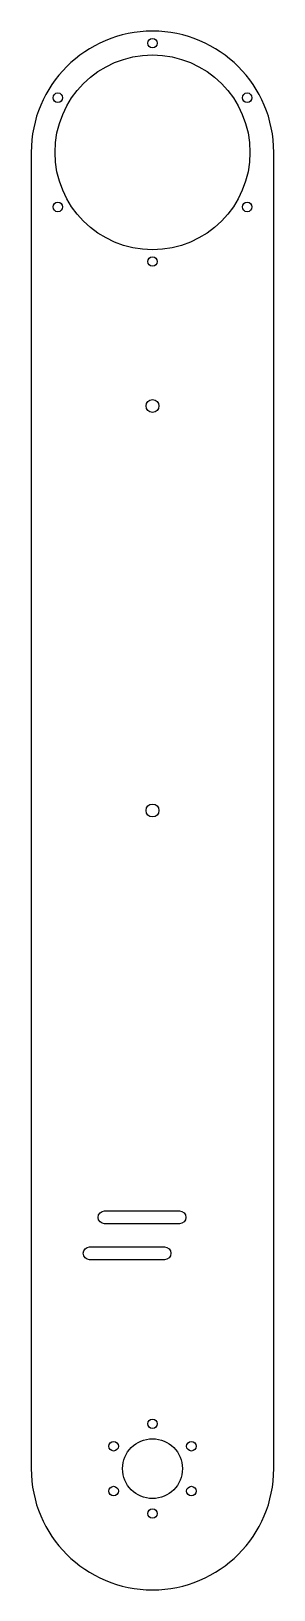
# Model space of a CAD drawing. Header units: millimetres. Extents: x -40 to 40, y -40 to 480.
import ezdxf

# ---------------------------------------------------------------- set-up
doc = ezdxf.new("R2010")
doc.units = ezdxf.units.MM

msp = doc.modelspace()

# ---------------------------------------------------------------- linework, layer by layer
for points in [[(-40.5, 440), (-40.5, 0, 1), (40.5, 0), (40.5, 440, 1)], [(9, 81.85), (-16, 81.85, -1), (-16, 86.15), (9, 86.15, -1)], [(4, 69.85), (-21, 69.85, -1), (-21, 74.15), (4, 74.15, -1)]]:
    msp.add_lwpolyline(points, format="xyb", close=True)
for centre, radius in [((0, 476.5), 1.6), ((0, 440), 32.55), ((-31.61, 458.25), 1.6), ((31.61, 458.25), 1.6), ((-31.61, 421.75), 1.6), ((31.61, 421.75), 1.6), ((0, 403.5), 1.6), ((0, 355.21), 2.15), ((0, 220), 2.15), ((0, 15), 1.6), ((-12.99, 7.5), 1.6), ((0, 0), 10), ((12.99, 7.5), 1.6), ((-12.99, -7.5), 1.6), ((12.99, -7.5), 1.6), ((0, -15), 1.6)]:
    msp.add_circle(centre, radius)

doc.saveas('drawing.dxf')
